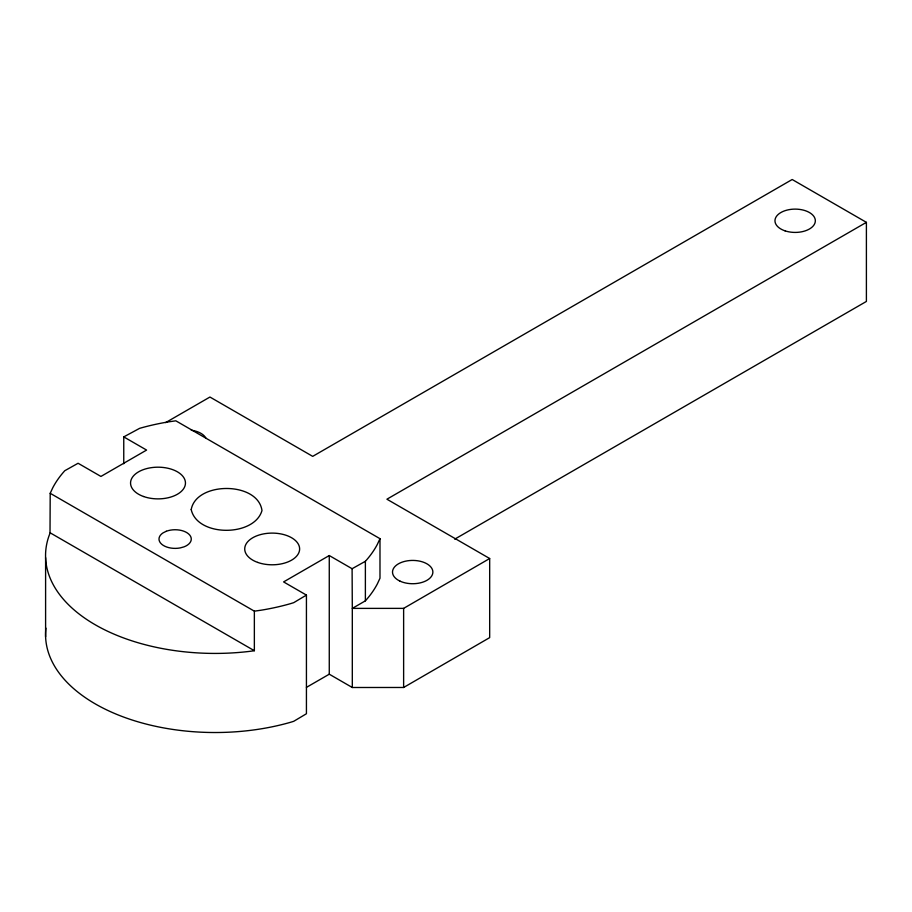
<?xml version="1.0" encoding="UTF-8"?>
<svg xmlns="http://www.w3.org/2000/svg" width="912" height="912" viewBox="0 0 912 912"><rect width="100%" height="100%" fill="white"/><g stroke="black" fill="none" stroke-linecap="round" stroke-linejoin="round"><path stroke-width="1.37" d="M50.206 493.301L254.357 611.165L254.357 650.712L250.447 651.271A169.529 97.88 0 0 1 50.012 533.246L50.206 493.301L52.771 487.76A169.529 97.88 0 0 1 64.798 470.706L78.09 463.262L100.924 476.44L146.593 450.072L123.758 436.894L123.758 463.741M123.758 436.894L139.616 428.344A169.529 97.88 0 0 1 169.404 421.732L175.834 420.82L379.985 538.684L377.42 544.225A169.529 97.88 0 0 1 365.381 561.29L352.1 568.723L329.266 555.545L283.598 581.913L306.432 595.091L306.432 713.743L293.721 721.312L290.575 722.281A169.529 97.88 0 0 1 121.068 716.091A169.529 97.88 0 0 1 45.931 628.151M306.432 595.091L293.721 602.661L290.575 603.641A169.529 97.88 0 0 1 260.786 610.253L254.357 611.165M352.1 568.723L352.306 608.395L403.628 608.372L489.676 558.52L386.916 499.206L866.4 222.346L792.186 179.504L312.702 456.365L209.942 397.039L165.619 422.621M306.432 687.374L329.266 674.196L352.306 687.5L403.628 687.477L489.676 637.625L489.676 558.52M454.712 539.163L866.4 301.439L866.4 222.346M379.985 538.684L379.985 578.231L377.42 583.771A169.529 97.88 0 0 1 365.381 600.837L352.306 608.395L352.306 687.5M50.206 532.847L254.357 650.712M403.628 608.372L403.628 687.477M365.381 561.29L365.381 600.837M329.266 555.545L329.266 674.196M45.6 557.654L45.6 636.758M191.281 430.225A20.178 11.651 0 0 1 205.964 438.216M191.212 509.569C197.266 537.088 254.334 537.031 261.983 510.538C257.936 481.274 196.274 481.319 191.212 509.569M166.269 531.274L163.077 532.859A16.142 9.325 0 0 0 161.641 544.179A16.142 9.325 0 0 0 180.2 547.918L183.996 546.858A16.142 9.325 0 0 0 188.624 533.942A16.142 9.325 0 0 0 166.269 531.274M257.72 562.419A27.451 15.846 0 0 0 299.615 549.446A27.451 15.846 0 0 0 259.213 534.979A27.451 15.846 0 0 0 257.72 562.419M143.549 496.504A27.451 15.846 0 0 0 185.444 483.531A27.451 15.846 0 0 0 145.042 469.064A27.451 15.846 0 0 0 143.549 496.504M400.037 581.149A20.178 11.651 0 0 0 432.63 573.865A20.178 11.651 0 0 0 405.395 561.211A20.178 11.651 0 0 0 400.037 581.149M785.072 230.861A20.178 11.651 0 0 0 815.339 220.772A20.178 11.651 0 0 0 785.072 210.672A20.178 11.651 0 0 0 785.072 230.861"/></g></svg>
